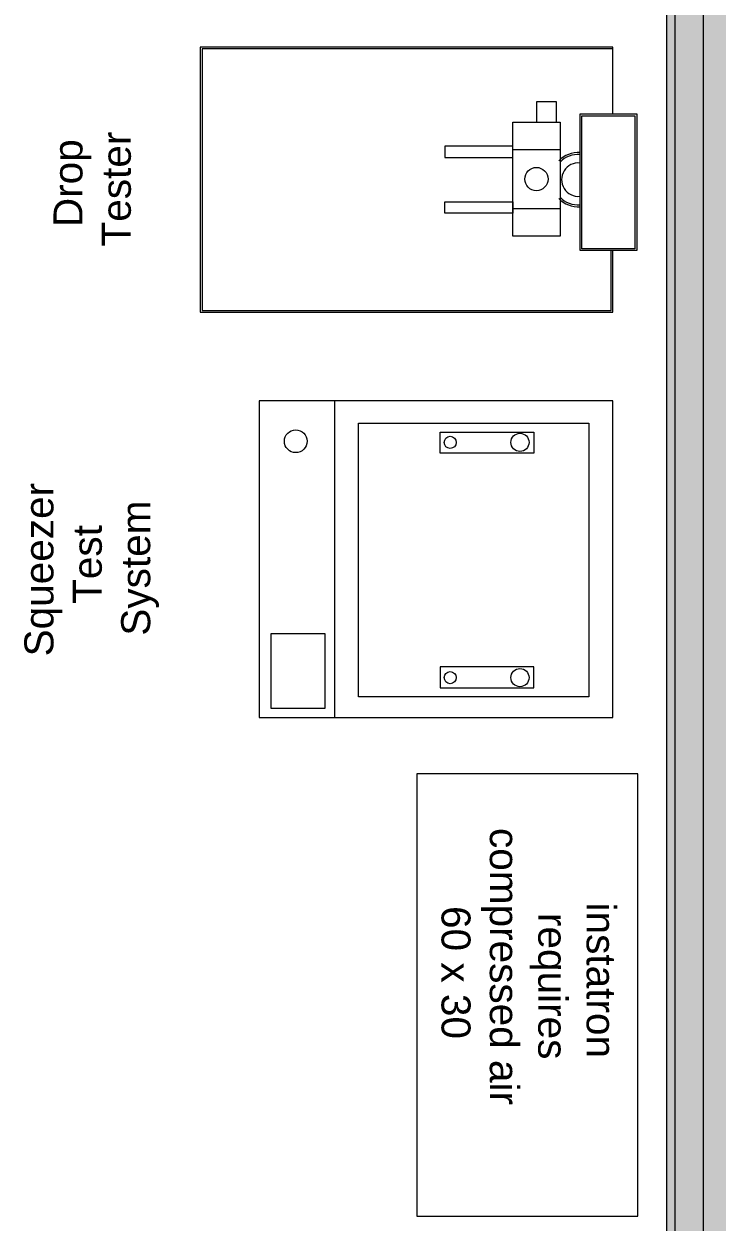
# Model space of a CAD drawing. Header units: inches. Extents: x -675 to 1187, y -924 to 1124.
# Drawn here: x 1092.1 to 1187.3, y 811.5 to 974 of the extents above; entities that cross this region are included whole.
import ezdxf

# ---------------------------------------------------------------- set-up
doc = ezdxf.new("R2010")
doc.units = ezdxf.units.IN
doc.header["$MEASUREMENT"] = 0
for name, color, linetype, lineweight in [('A-Furn-Chair', 250, 'Continuous', 13), ('A-Furn-Table', 7, 'Continuous', 20), ('A-text', 50, 'Continuous', 9), ('A-Wall-E', 50, 'Continuous', 9), ('Base_dwg', 8, 'Continuous', 9), ('Not In Contract', 7, 'Continuous', 20)]:
    doc.layers.add(name, color=color, linetype=linetype, lineweight=lineweight)
doc.styles.add('Arial_1', font='arial.ttf', dxfattribs={"height": 3.9375})

# ---------------------------------------------------------------- blocks, each defined once
blk = doc.blocks.new('Base_dwg__U337-727911-Level 1 Copy 1')
at = {"layer": 'A-Wall-E'}
blk.add_hatch(color=256, dxfattribs=at).paths.add_polyline_path([(823.5, -1.25), (823.5, 2.5), (0, 2.5), (0, -2.5), (821, -2.5), (821.19, -2.41), (821.19, -1.99), (822.02, -1.99)], flags=0)
at = {"layer": 'A-Wall-E', "flags": 128}
blk.add_lwpolyline([(904.75, 2.5), (823.5, 2.5), (0, 2.5), (0, -2.5), (821, -2.5)], dxfattribs=at)
blk = doc.blocks.new('Base_dwg-531197-Level 1 Copy 1')
at = {"layer": 'Not In Contract'}
blk.add_hatch(color=256, dxfattribs=at).paths.add_polyline_path([(2188.04, 453.95), (2188.12, 453.95), (2188.12, 2031.53), (2181.18, 2031.53), (2181.18, 1117.53), (2188.04, 1117.53), (2188.04, 499.46)], flags=0)
at = {"layer": 'A-Furn-Chair'}
for p, q in [((2159.17, 1880.93), (2165.6, 1880.93)), ((2159.17, 1872.93), (2165.6, 1872.93)), ((2134.98, 1846.85), (2134.98, 1803.85))]:
    blk.add_line(p, q, dxfattribs=at)
at = {"layer": 'A-Furn-Chair', "flags": 128}
for points in [[(2172.77, 1885.77), (2172.77, 1894.85), (2116.77, 1894.85), (2116.77, 1858.85), (2172.77, 1858.85), (2172.77, 1867.23)], [(2172.77, 1894.6), (2117.02, 1894.6), (2117.02, 1859.1), (2172.52, 1859.1), (2172.52, 1867.23)]]:
    blk.add_lwpolyline(points, dxfattribs=at)
for points in [[(2162.39, 1884.67), (2165.12, 1884.67), (2165.12, 1887.4), (2162.39, 1887.4)], [(2165.6, 1869.19), (2159.17, 1869.19), (2159.17, 1884.67), (2165.6, 1884.67)], [(2168.31, 1885.77), (2176.01, 1885.77), (2176.01, 1867.23), (2168.31, 1867.23)], [(2168.56, 1885.52), (2175.76, 1885.52), (2175.76, 1867.48), (2168.56, 1867.48)], [(2159.17, 1881.4), (2149.96, 1881.4), (2149.96, 1879.87), (2159.17, 1879.87)], [(2159.17, 1872.3), (2149.96, 1872.3), (2149.96, 1873.83), (2159.17, 1873.83)], [(2172.77, 1846.85), (2124.77, 1846.85), (2124.77, 1803.85), (2172.77, 1803.85)], [(2138.23, 1843.81), (2169.49, 1843.81), (2169.49, 1806.68), (2138.23, 1806.68)], [(2149.32, 1842.6), (2162.05, 1842.6), (2162.05, 1839.76), (2149.32, 1839.76)], [(2126.35, 1805.13), (2133.72, 1805.13), (2133.72, 1815.24), (2126.35, 1815.24)], [(2149.32, 1807.88), (2162.05, 1807.88), (2162.05, 1810.73), (2149.32, 1810.73)]]:
    blk.add_lwpolyline(points, close=True, dxfattribs=at)
at = {"layer": 'A-Furn-Chair'}
for centre, radius in [((2162.39, 1876.93), 1.58), ((2129.73, 1841.35), 1.54), ((2150.7, 1841.2), 0.822), ((2160.16, 1841.2), 1.23), ((2150.7, 1809.28), 0.822), ((2160.16, 1809.28), 1.23)]:
    blk.add_circle(centre, radius, dxfattribs=at)
for radius, start, end in [(3.68, 86.2518, 136.3696), (3.43, 86.2518, 136.3696), (2.27, 84.3187, 275.6813), (3.43, 223.6304, 273.7482), (3.68, 223.6304, 273.7482)]:
    blk.add_arc((2168.08, 1876.85), radius, start, end, dxfattribs=at)
at = {"layer": 'A-Furn-Table', "flags": 128}
blk.add_lwpolyline([(2176.16, 1796.22), (2146.16, 1796.22), (2146.16, 1736.22), (2176.16, 1736.22)], close=True, dxfattribs=at)
at = {"layer": 'Not In Contract', "flags": 128}
blk.add_lwpolyline([(2188.12, 2031.53), (2181.18, 2031.53), (2181.18, 1117.53), (2188.04, 1117.53), (2188.04, 453.95)], dxfattribs=at)
at = {"rotation": 270}
blk.add_blockref('Base_dwg__U337-727911-Level 1 Copy 1', (2182.54, 2032.41), dxfattribs=at)
at = {"layer": 'A-text', "color": 7, "attachment_point": 1, "line_spacing_factor": 0.941778, "style": 'Arial_1'}
for s, insert, char_height, width, rotation in [('Tester', (2103.42, 1867.78), 3.938, 18.6068, 90), ('Drop', (2096.86, 1870.41), 3.938, 14.2202, 90), ('Squeezer', (2092.92, 1812.16), 3.938, 28.1513, 90), ('System', (2106.05, 1814.97), 3.938, 21.7401, 90), ('Test', (2099.48, 1819.28), 3.938, 12.7741, 90), ('compressed air', (2160.01, 1788.88), 3.9375, 44.8781, 270), ('60 x 30', (2153.45, 1778.29), 3.938, 21.5955, 270), ('requires', (2166.58, 1777.35), 3.938, 23.7165, 270), ('instatron', (2173.14, 1778.76), 3.938, 25.2108, 270)]:
    blk.add_mtext(s, dxfattribs=dict(at, insert=insert, char_height=char_height, width=width, rotation=rotation))

msp = doc.modelspace()

# ---------------------------------------------------------------- block references
at = {"layer": 'Base_dwg', "color": 7, "lineweight": 20}
msp.add_blockref('Base_dwg-531197-Level 1 Copy 1', (-1000.79, -923.95), dxfattribs=at)

doc.saveas('drawing.dxf')
